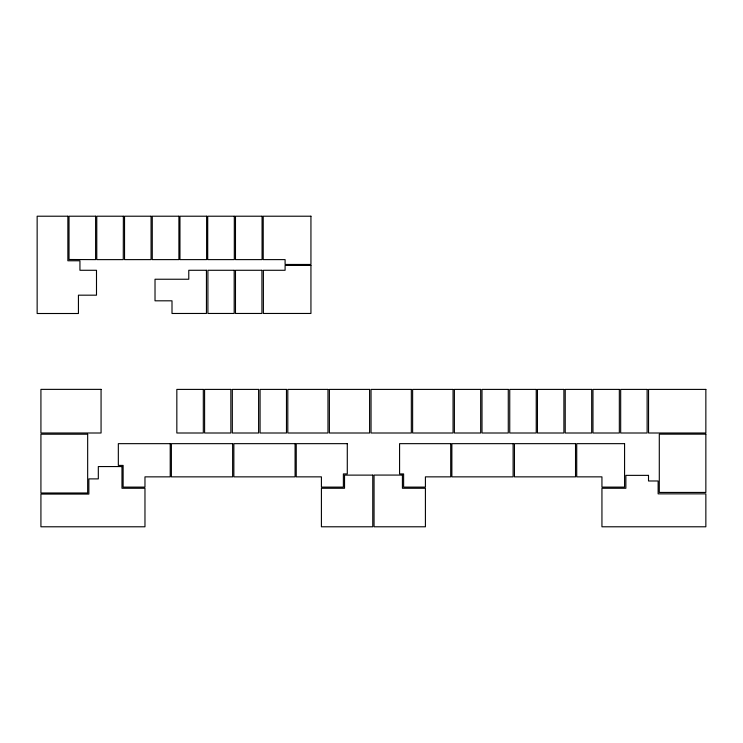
<?xml version="1.0" encoding="UTF-8"?>
<svg xmlns="http://www.w3.org/2000/svg" width="743" height="743" viewBox="0 0 743 743"><rect width="100%" height="100%" fill="white"/><g stroke="black" fill="none" stroke-linecap="round" stroke-linejoin="round"><path stroke-width="1.11" d="M123.366 216.213L123.264 259.623L96.776 259.623L96.776 216.213L123.366 216.213M67.864 216.213L37.15 216.213L37.15 313.509L78.433 313.509L78.433 295.175L96.497 295.175L96.497 270.276L79.938 270.276L79.938 260.774L67.864 260.774L67.864 216.213M95.606 216.213L69.025 216.213L69.025 259.511L95.606 259.623L95.606 216.213M151.061 216.213L124.536 216.213L124.536 259.623L151.061 259.613L151.061 216.213M178.905 216.213L152.269 216.213L152.269 259.613L178.905 259.613L178.905 216.213M206.61 216.213L179.955 216.213L179.955 259.613L206.61 259.613L206.61 216.213M234.305 216.213L207.715 216.213L207.715 259.613L234.305 259.613L234.305 216.213M262.065 216.213L235.475 216.213L235.475 259.613L262.065 259.613L262.065 216.213M310.936 216.213L263.217 216.213L263.217 259.613L285.098 259.613L285.098 264.462L310.936 264.462L310.936 216.213M310.936 265.437L285.098 265.437L285.098 270.276L263.394 270.276L263.394 313.462L310.936 313.462L310.936 265.437M206.443 270.276L188.778 270.276L188.778 279.238L155.018 279.238L155.018 300.813L172.004 300.813L172.004 313.481L206.443 313.462L206.443 270.276M234.184 270.276L207.91 270.276L207.91 313.462L234.184 313.462L234.184 270.276M261.926 270.276L235.475 270.276L235.475 313.462L261.926 313.462L261.926 270.276M101.067 389.369L40.921 389.369L40.921 433.002L101.067 433.002L101.067 389.369M203.313 389.406L176.834 389.406L176.834 433.002L203.313 433.002L203.313 389.406M230.859 389.406L204.585 389.406L204.604 433.002L230.859 433.002L230.859 389.406M258.601 389.406L232.327 389.406L232.327 433.002L258.601 433.002L258.601 389.406M286.473 389.406L260.069 389.406L260.069 433.002L286.473 433.002L286.473 389.406M327.979 389.406L287.81 389.406L287.81 433.002L327.979 433.002L327.979 389.406M369.596 389.406L329.4 389.406L329.4 433.002L369.596 433.002L369.596 389.406M411.334 389.406L371.036 389.406L371.036 433.002L411.334 433.002L411.334 389.406M453.063 389.406L412.625 389.406L412.625 433.002L453.063 433.002L453.063 389.406M480.675 389.406L454.391 389.406L454.391 433.002L480.675 433.002L480.675 389.406M508.277 389.406L482.003 389.406L482.003 433.002L508.277 433.002L508.277 389.406M536.232 389.406L509.744 389.406L509.744 433.002L536.232 433.002L536.232 389.406M563.9 389.406L537.44 389.406L537.44 433.002L563.9 433.002L563.9 389.406M591.688 389.406L565.228 389.406L565.228 433.002L591.688 433.002L591.688 389.406M619.337 389.406L592.97 389.406L592.97 433.002L619.337 433.002L619.337 389.406M647.125 389.406L620.674 389.406L620.674 433.002L647.125 433.002L647.125 389.406M705.85 389.406L648.546 389.406L648.546 433.002L705.85 433.002L705.85 389.406M87.665 434.2L40.921 434.2L40.921 492.99L87.665 492.99L87.665 434.2M705.85 434.153L659.292 434.153L659.292 492.433L705.85 492.433L705.85 434.153M170.221 443.655L118.332 443.655L118.332 465.406L123.124 465.406L123.124 487.111L144.969 487.111L144.969 476.857L170.221 476.857L170.221 443.655M232.633 443.655L171.382 443.655L171.382 476.857L232.633 476.857L232.633 443.655M295.082 443.655L233.859 443.655L233.859 476.857L295.082 476.857L295.082 443.655M347.287 443.655L296.243 443.655L296.243 476.857L321.413 476.857L321.413 487.111L343.377 487.111L343.377 473.923L347.287 473.923L347.287 443.655M450.713 443.655L399.576 443.655L399.576 473.923L403.616 473.923L403.616 487.111L425.414 487.111L425.414 476.857L450.713 476.857L450.713 443.655M513.116 443.655L451.865 443.655L451.865 476.857L513.116 476.857L513.116 443.655M575.528 443.655L514.453 443.655L514.453 476.857L575.528 476.857L575.528 443.655M624.575 443.655L576.726 443.655L576.726 476.857L601.941 476.857L601.941 487.111L624.575 487.111L624.575 443.655M121.973 466.558L98.317 466.558L98.317 478.891L88.863 478.891L88.863 494.076L40.921 494.076L40.921 526.787L144.969 526.787L144.969 488.262L121.973 488.262L121.973 466.558M402.418 475.074L374.054 475.074L374.054 526.787L425.414 526.787L425.414 488.262L402.418 488.262L402.418 475.074M372.763 475.121L344.538 475.121L344.538 488.262L321.413 488.262L321.413 526.787L372.763 526.787L372.763 475.121M648.509 475.362L625.866 475.362L625.866 488.262L601.941 488.262L601.941 526.787L705.85 526.787L705.85 493.854L658.131 493.854L658.131 480.981L648.509 480.981L648.509 475.362"/></g></svg>
